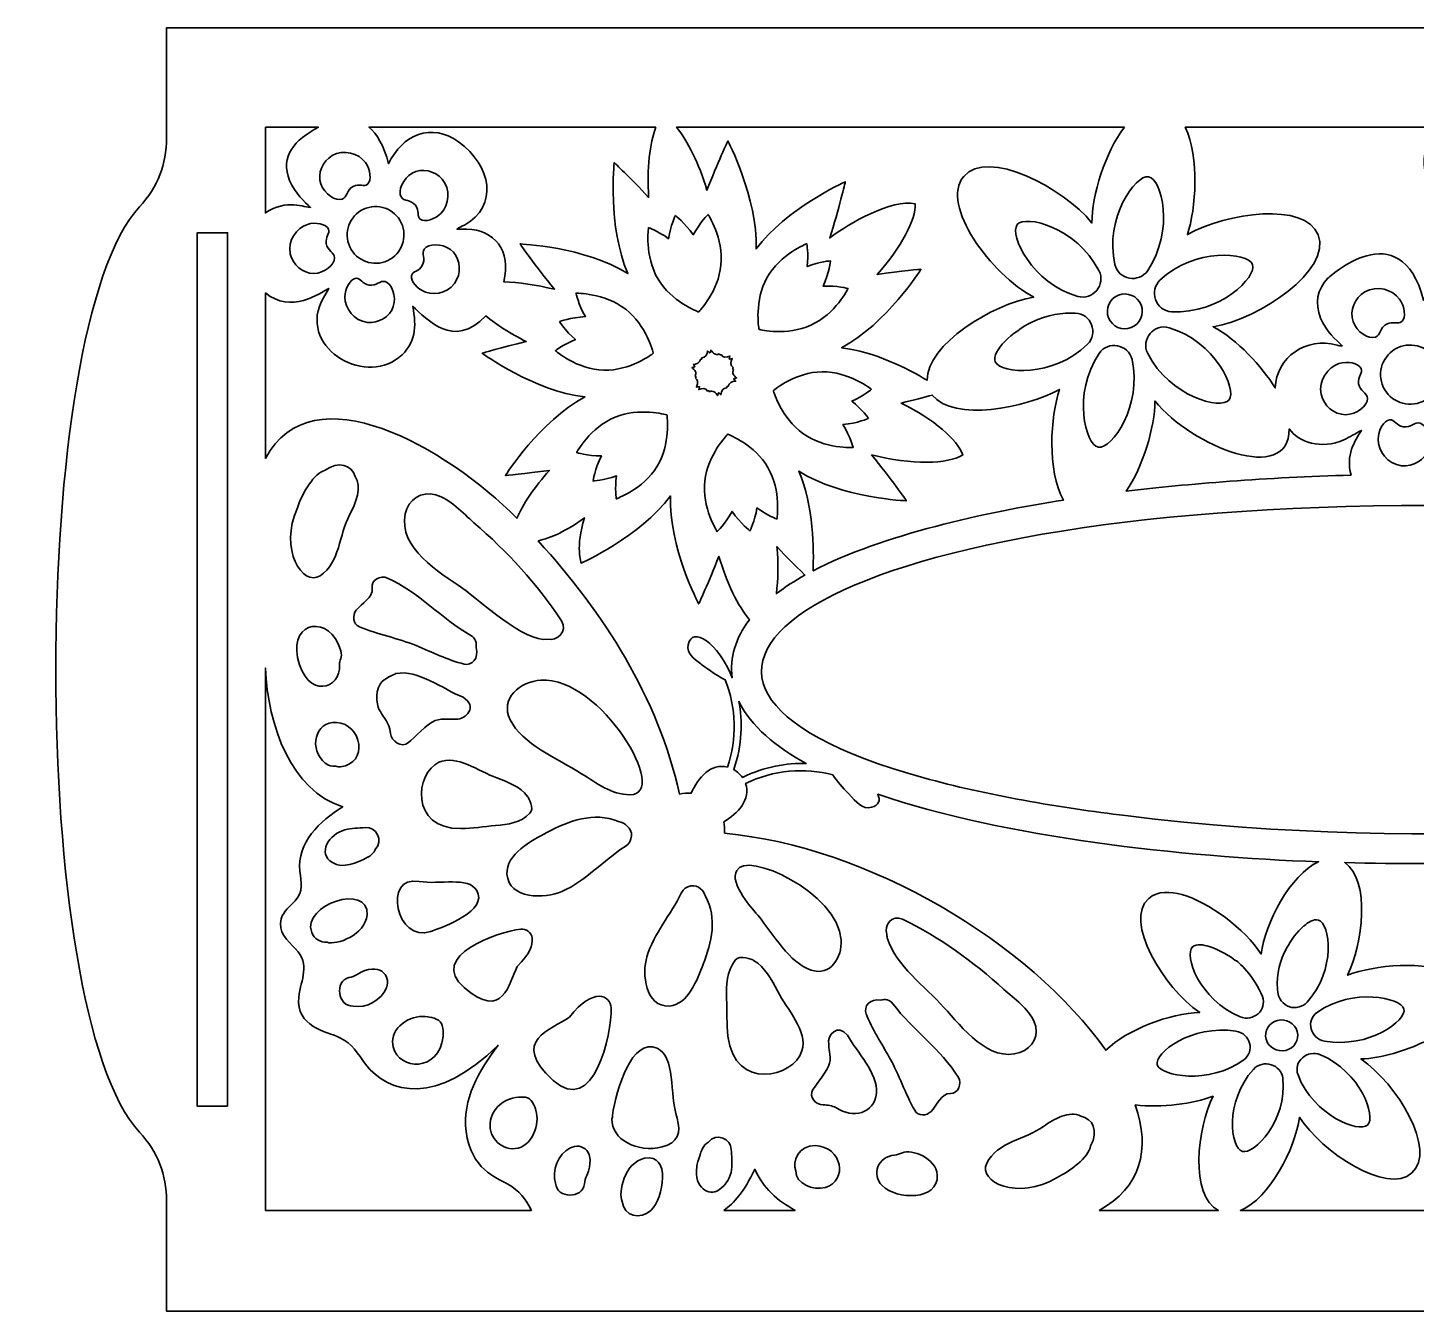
# Model space of a CAD drawing. Header units: inches. Extents: x 7 to 405, y 0 to 403.
# Drawn here: x 6.7 to 144.1, y 276 to 403 of the extents above; entities that cross this region are included whole.
import ezdxf

# ---------------------------------------------------------------- set-up
doc = ezdxf.new("R2010")
doc.units = ezdxf.units.IN
doc.header["$MEASUREMENT"] = 0
doc.layers.add('_U+0421_U+043B_U+043E_U+0439 1', color=7, linetype='Continuous')

msp = doc.modelspace()

# ---------------------------------------------------------------- linework, layer by layer
at = {"layer": '_U+0421_U+043B_U+043E_U+0439 1', "color": 250, "lineweight": 35, "true_color": 0x373435}
msp.add_lwpolyline([(26.49, 296.27), (23.49, 296.27), (23.49, 382.7), (26.49, 382.7), (26.49, 296.27)], dxfattribs=at)
for points, knots in [([(271.14, 385.28), (269.34, 387.18), (268.46, 389.44), (268.46, 392.09), (268.46, 392.09), (268.46, 402.99), (268.46, 402.99), (268.46, 402.99), (20.46, 402.99), (20.46, 402.99), (20.46, 402.99), (20.46, 392.09), (20.46, 392.09), (20.46, 389.48), (19.58, 387.22), (17.78, 385.28), (6.74, 373.43), (6.72, 305.57), (17.78, 293.7), (19.58, 291.76), (20.46, 289.5), (20.46, 286.89), (20.46, 286.89), (20.46, 275.99), (20.46, 275.99), (20.46, 275.99), (268.46, 275.99), (268.46, 275.99), (268.46, 275.99), (268.46, 286.89), (268.46, 286.89), (268.46, 289.5), (269.34, 291.76), (271.14, 293.7), (282.18, 305.54), (282.2, 373.41), (271.14, 385.28)], [0, 0, 0, 0, 1, 1, 1, 2, 2, 2, 3, 3, 3, 4, 4, 4, 5, 5, 5, 6, 6, 6, 7, 7, 7, 8, 8, 8, 9, 9, 9, 10, 10, 10, 11, 11, 11, 12, 12, 12, 12]), ([(168.07, 393.15), (167.61, 392.74), (167.4, 392.35), (167.3, 392.08), (165.9, 393.04), (165.5, 391.57), (164.93, 391.1), (164.57, 390.79), (163.35, 391.81), (162.8, 390.62), (162.62, 390.22), (162.56, 389.83), (162.57, 389.5), (159.77, 390.47), (160.19, 388.74), (153.78, 391.4), (145.63, 395.41), (140.21, 391.48), (150.75, 379), (148.38, 379.86), (146, 378.43), (144.87, 376.03), (142.55, 384.87), (135.4, 378.21), (135.4, 378.21), (134.32, 377.09), (134.08, 375.74), (134.67, 374.27), (135.21, 372.94), (136.24, 372.08), (136.82, 371.52), (136.62, 371.5), (136.46, 371.53), (136.3, 371.58), (133.25, 372.42), (130.32, 370.44), (130.18, 367.35), (128.87, 369.49), (126.44, 372.13), (124.03, 373.41), (128.64, 374.15), (135.81, 379.01), (134.43, 382.5), (133.13, 385.79), (125.43, 384.7), (121.49, 382.53), (122.33, 385.09), (122.71, 390.11), (121.27, 393.15), (121.27, 393.15), (168.07, 393.15), (168.07, 393.15)], [0, 0, 0, 0, 1, 1, 1, 2, 2, 2, 3, 3, 3, 4, 4, 4, 5, 5, 5, 6, 6, 6, 7, 7, 7, 8, 8, 8, 9, 9, 9, 10, 10, 10, 11, 11, 11, 12, 12, 12, 13, 13, 13, 14, 14, 14, 15, 15, 15, 16, 16, 16, 17, 17, 17, 17]), ([(30.24, 393.15), (30.24, 393.15), (35.49, 393.15), (35.49, 393.15), (33.15, 391.9), (31.65, 390.32), (32.64, 387.86), (33.16, 386.59), (34.15, 385.76), (34.71, 385.22), (34.2, 385.17), (32.32, 386.1), (30.24, 384.67), (30.24, 384.67), (30.24, 393.15), (30.24, 393.15)], [0, 0, 0, 0, 1, 1, 1, 2, 2, 2, 3, 3, 3, 4, 4, 4, 5, 5, 5, 5]), ([(68.89, 393.15), (68.27, 391.57), (67.98, 389.06), (68.17, 386.21), (66.36, 388.15), (64.76, 389.65), (64.76, 389.65), (64.76, 389.65), (64.09, 383.31), (66.11, 378.67), (61.81, 381.34), (55.45, 381.6), (55.45, 381.6), (55.45, 381.6), (56.96, 379.42), (58.84, 377.11), (57.04, 377.56), (55.32, 377.8), (53.84, 377.84), (54.56, 380.99), (52.93, 382.97), (50.15, 383.07), (50.09, 383.07), (49.47, 383.06), (49.2, 383.06), (49.45, 383.24), (49.7, 383.34), (49.94, 383.47), (53.29, 385.32), (52.65, 389.35), (49.35, 391.71), (46.68, 393.63), (43.76, 392.39), (42.43, 389.54), (41.96, 391.35), (41.27, 392.48), (40.49, 393.15), (40.49, 393.15), (68.89, 393.15), (68.89, 393.15)], [0, 0, 0, 0, 1, 1, 1, 2, 2, 2, 3, 3, 3, 4, 4, 4, 5, 5, 5, 6, 6, 6, 7, 7, 7, 8, 8, 8, 9, 9, 9, 10, 10, 10, 11, 11, 11, 12, 12, 12, 13, 13, 13, 13]), ([(115.26, 393.15), (113.35, 390.67), (112.04, 386.43), (112.04, 383.67), (109.2, 387.19), (101.73, 391.09), (99.35, 388.28), (96.96, 385.45), (102.07, 378.57), (106.29, 376.33), (102.2, 375.67), (95.68, 371.61), (95.72, 368.11), (93.79, 369.27), (90.5, 370.95), (87.26, 371.32), (91.73, 373.7), (95.13, 379.09), (95.13, 379.09), (95.13, 379.09), (93.19, 378.93), (90.78, 378.58), (93.19, 381.27), (94.64, 384.01), (94.54, 385.58), (92.24, 386.06), (88.05, 383.67), (86.1, 382.2), (87.01, 385.06), (87.62, 387.67), (87.64, 387.75), (87.46, 387.67), (81.78, 385.11), (78.81, 381.1), (78.97, 386.16), (76.01, 391.8), (76.01, 391.8), (76.01, 391.8), (74.96, 389.57), (73.94, 386.91), (73.15, 389.57), (72.04, 391.8), (70.93, 393.15), (70.93, 393.15), (115.26, 393.15), (115.26, 393.15)], [0, 0, 0, 0, 1, 1, 1, 2, 2, 2, 3, 3, 3, 4, 4, 4, 5, 5, 5, 6, 6, 6, 7, 7, 7, 8, 8, 8, 9, 9, 9, 10, 10, 10, 11, 11, 11, 12, 12, 12, 13, 13, 13, 14, 14, 14, 15, 15, 15, 15]), ([(36.85, 390.34), (37.99, 391.02), (39.47, 390.56), (40.14, 389.65), (40.63, 388.98), (40.78, 387.89), (40.35, 387.51), (40, 387.2), (39.54, 387.6), (38.92, 387.28), (38.24, 386.93), (38.36, 386.24), (37.85, 386.04), (37.21, 385.8), (36.08, 386.52), (35.73, 387.53), (35.37, 388.56), (35.9, 389.78), (36.85, 390.34)], [0, 0, 0, 0, 1, 1, 1, 2, 2, 2, 3, 3, 3, 4, 4, 4, 5, 5, 5, 6, 6, 6, 6]), ([(43.68, 386.25), (43.33, 386.84), (43.84, 388.08), (44.77, 388.6), (45.72, 389.14), (47.01, 388.84), (47.73, 388.01), (48.6, 387), (48.41, 385.46), (47.64, 384.65), (47.06, 384.04), (46.02, 383.7), (45.57, 384.06), (45.2, 384.35), (45.52, 384.87), (45.09, 385.42), (44.62, 386.02), (43.96, 385.78), (43.68, 386.25)], [0, 0, 0, 0, 1, 1, 1, 2, 2, 2, 3, 3, 3, 4, 4, 4, 5, 5, 5, 6, 6, 6, 6]), ([(117.65, 388.25), (118.94, 388.03), (120.24, 383.01), (117.57, 378.98), (116.7, 377.67), (114.66, 378.06), (114.32, 379.57), (113.27, 384.2), (116.36, 388.46), (117.65, 388.25)], [0, 0, 0, 0, 1, 1, 1, 2, 2, 2, 3, 3, 3, 3]), ([(42.34, 379.95), (40.94, 379.29), (39.26, 379.89), (38.6, 381.3), (37.94, 382.7), (38.55, 384.38), (39.95, 385.03), (41.36, 385.69), (43.03, 385.09), (43.69, 383.68), (44.35, 382.28), (43.74, 380.6), (42.34, 379.95)], [0, 0, 0, 0, 1, 1, 1, 2, 2, 2, 3, 3, 3, 4, 4, 4, 4]), ([(36.26, 381.63), (36.38, 380.88), (37.07, 380.77), (37.09, 380.22), (37.12, 379.54), (36.08, 378.69), (35.02, 378.68), (33.92, 378.67), (32.94, 379.55), (32.7, 380.63), (32.42, 381.93), (33.33, 383.19), (34.39, 383.53), (35.19, 383.79), (36.27, 383.58), (36.49, 383.06), (36.67, 382.63), (36.15, 382.32), (36.26, 381.63)], [0, 0, 0, 0, 1, 1, 1, 2, 2, 2, 3, 3, 3, 4, 4, 4, 5, 5, 5, 6, 6, 6, 6]), ([(70.81, 384.41), (70.81, 384.41), (71.76, 383.7), (72.59, 382.5), (73.26, 383.74), (74.05, 384.52), (74.05, 384.52), (74.05, 384.52), (75.61, 382.17), (75.33, 379.5), (75.06, 376.92), (73.23, 374.99), (73.12, 374.87), (73.11, 374.86), (73.11, 374.86), (73.11, 374.87), (72.95, 374.93), (70.42, 375.89), (69.1, 378.12), (67.73, 380.42), (68.16, 383.21), (68.16, 383.21), (68.16, 383.21), (69.1, 382.88), (70.14, 382.12), (70.35, 383.45), (70.81, 384.41), (70.81, 384.41)], [0, 0, 0, 0, 1, 1, 1, 2, 2, 2, 3, 3, 3, 4, 4, 4, 5, 5, 5, 6, 6, 6, 7, 7, 7, 8, 8, 8, 9, 9, 9, 9]), ([(110.63, 376.41), (106.16, 377.69), (103.81, 382.46), (104.65, 383.51), (105.46, 384.52), (110.48, 383.27), (112.73, 378.97), (113.45, 377.58), (112.13, 375.97), (110.63, 376.41)], [0, 0, 0, 0, 1, 1, 1, 2, 2, 2, 3, 3, 3, 3]), ([(44.71, 378.47), (44.83, 378.93), (45.43, 378.85), (45.77, 379.46), (46.13, 380.13), (45.64, 380.64), (45.96, 381.08), (46.35, 381.64), (47.7, 381.68), (48.55, 381.05), (49.42, 380.39), (49.67, 379.09), (49.2, 378.1), (48.63, 376.89), (47.15, 376.44), (46.1, 376.82), (45.3, 377.1), (44.57, 377.92), (44.71, 378.47)], [0, 0, 0, 0, 1, 1, 1, 2, 2, 2, 3, 3, 3, 4, 4, 4, 5, 5, 5, 6, 6, 6, 6]), ([(86.18, 379.93), (86.18, 379.93), (86.05, 378.76), (85.43, 377.43), (86.83, 377.48), (87.91, 377.19), (87.91, 377.19), (87.91, 377.19), (86.66, 374.66), (84.22, 373.56), (81.85, 372.49), (79.26, 373.1), (79.1, 373.14), (79.09, 373.14), (79.09, 373.14), (79.09, 373.15), (79.06, 373.31), (78.62, 375.99), (79.88, 378.26), (81.19, 380.6), (83.82, 381.62), (83.82, 381.62), (83.82, 381.62), (84, 380.64), (83.87, 379.36), (85.13, 379.85), (86.18, 379.93), (86.18, 379.93)], [0, 0, 0, 0, 1, 1, 1, 2, 2, 2, 3, 3, 3, 4, 4, 4, 5, 5, 5, 6, 6, 6, 7, 7, 7, 8, 8, 8, 9, 9, 9, 9]), ([(118.77, 378), (122.21, 381.26), (127.46, 380.78), (127.93, 379.56), (128.39, 378.36), (124.79, 374.66), (119.92, 374.89), (119.19, 374.93), (118.56, 375.42), (118.33, 376.11), (118.09, 376.77), (118.27, 377.51), (118.77, 378)], [0, 0, 0, 0, 1, 1, 1, 2, 2, 2, 3, 3, 3, 4, 4, 4, 4]), ([(42.9, 375.42), (42.57, 374.37), (41.42, 373.72), (40.33, 373.84), (39, 373.98), (38.1, 375.24), (38.11, 376.35), (38.11, 377.2), (38.65, 378.15), (39.22, 378.2), (39.69, 378.23), (39.81, 377.64), (40.5, 377.53), (41.25, 377.4), (41.57, 378.03), (42.1, 377.87), (42.75, 377.68), (43.23, 376.43), (42.9, 375.42)], [0, 0, 0, 0, 1, 1, 1, 2, 2, 2, 3, 3, 3, 4, 4, 4, 5, 5, 5, 6, 6, 6, 6]), ([(30.24, 376.75), (32.75, 374.68), (35.65, 376.71), (36.51, 377.19), (36.34, 376.88), (36.16, 376.58), (35.98, 376.28), (33.27, 371.52), (39.9, 367.47), (43.46, 370.37), (45.16, 371.76), (45.21, 373.39), (44.82, 375.42), (46.23, 374.21), (48.81, 371.08), (52.06, 374.48), (53.1, 373.61), (54.48, 372.73), (56.05, 371.94), (53.62, 371.37), (51.69, 370.78), (51.69, 370.78), (51.69, 370.78), (56.83, 367.03), (61.86, 366.46), (57.4, 364.07), (54, 358.69), (54, 358.69), (54, 358.69), (55.94, 358.85), (58.35, 359.19), (56.86, 357.53), (55.74, 355.86), (55.13, 354.45), (48.13, 361.48), (34.89, 369.1), (30.24, 360.38), (30.24, 360.38), (30.24, 376.75), (30.24, 376.75)], [0, 0, 0, 0, 1, 1, 1, 2, 2, 2, 3, 3, 3, 4, 4, 4, 5, 5, 5, 6, 6, 6, 7, 7, 7, 8, 8, 8, 9, 9, 9, 10, 10, 10, 11, 11, 11, 12, 12, 12, 13, 13, 13, 13]), ([(59.34, 373.91), (59.34, 373.91), (60.44, 374.34), (61.91, 374.41), (61.21, 375.63), (60.97, 376.72), (60.97, 376.72), (60.97, 376.72), (63.79, 376.78), (65.9, 375.13), (67.94, 373.52), (68.6, 370.94), (68.64, 370.78), (68.64, 370.77), (68.64, 370.78), (68.63, 370.78), (68.5, 370.67), (66.33, 369.04), (63.74, 369.11), (61.06, 369.18), (58.94, 371.04), (58.94, 371.04), (58.94, 371.04), (59.72, 371.65), (60.92, 372.13), (59.9, 373.02), (59.34, 373.91), (59.34, 373.91)], [0, 0, 0, 0, 1, 1, 1, 2, 2, 2, 3, 3, 3, 4, 4, 4, 5, 5, 5, 6, 6, 6, 7, 7, 7, 8, 8, 8, 9, 9, 9, 9]), ([(115.93, 373.32), (115.04, 372.97), (114.04, 373.4), (113.69, 374.29), (113.34, 375.18), (113.77, 376.18), (114.66, 376.53), (115.55, 376.88), (116.55, 376.45), (116.9, 375.56), (117.26, 374.67), (116.82, 373.67), (115.93, 373.32)], [0, 0, 0, 0, 1, 1, 1, 2, 2, 2, 3, 3, 3, 4, 4, 4, 4]), ([(142.7, 373.91), (142.34, 373.58), (141.86, 374), (141.21, 373.67), (140.51, 373.3), (140.63, 372.58), (140.1, 372.38), (139.43, 372.13), (138.25, 372.88), (137.89, 373.92), (137.52, 375), (138.07, 376.27), (139.05, 376.85), (140.25, 377.56), (141.79, 377.08), (142.48, 376.14), (143, 375.43), (143.15, 374.3), (142.7, 373.91)], [0, 0, 0, 0, 1, 1, 1, 2, 2, 2, 3, 3, 3, 4, 4, 4, 5, 5, 5, 6, 6, 6, 6]), ([(110.39, 374.76), (111.97, 374.7), (112.71, 372.75), (111.6, 371.68), (108.23, 368.35), (102.97, 368.73), (102.48, 369.94), (102.05, 370.99), (104.24, 372.95), (106.11, 373.87), (107.63, 374.63), (109.15, 374.79), (110.39, 374.76)], [0, 0, 0, 0, 1, 1, 1, 2, 2, 2, 3, 3, 3, 4, 4, 4, 4]), ([(119.68, 373.31), (124.25, 371.95), (126.43, 367.18), (125.61, 366.17), (124.8, 365.16), (119.77, 366.45), (117.57, 370.76), (116.85, 372.15), (118.18, 373.75), (119.68, 373.31)], [0, 0, 0, 0, 1, 1, 1, 2, 2, 2, 3, 3, 3, 3]), ([(72.56, 369.68), (72.92, 369.7), (73.25, 369.82), (73.29, 370.18), (73.33, 370.18), (73.37, 370.19), (73.42, 370.2), (73.43, 370.24), (73.44, 370.29), (73.44, 370.33), (73.81, 370.33), (73.96, 370.66), (74.01, 371.02), (74.08, 370.93), (74.15, 370.86), (74.22, 370.81), (74.27, 370.89), (74.31, 370.98), (74.34, 371.09), (74.54, 370.78), (74.8, 370.56), (75.14, 370.71), (75.16, 370.67), (75.19, 370.64), (75.22, 370.61), (75.26, 370.61), (75.3, 370.63), (75.34, 370.65), (75.52, 370.33), (75.88, 370.37), (76.21, 370.5), (76.18, 370.4), (76.16, 370.3), (76.15, 370.21), (76.24, 370.22), (76.34, 370.23), (76.45, 370.25), (76.28, 369.94), (76.22, 369.57), (76.52, 369.38), (76.5, 369.34), (76.48, 369.29), (76.47, 369.25), (76.5, 369.22), (76.53, 369.19), (76.57, 369.16), (76.39, 368.85), (76.59, 368.56), (76.88, 368.34), (76.77, 368.31), (76.68, 368.29), (76.59, 368.25), (76.64, 368.17), (76.7, 368.09), (76.78, 368.01), (76.41, 367.99), (76.08, 367.87), (76.05, 367.51), (76.01, 367.51), (75.96, 367.5), (75.92, 367.49), (75.9, 367.45), (75.9, 367.41), (75.89, 367.36), (75.53, 367.36), (75.38, 367.04), (75.33, 366.68), (75.26, 366.76), (75.18, 366.83), (75.11, 366.88), (75.07, 366.8), (75.03, 366.71), (75, 366.6), (74.8, 366.91), (74.53, 367.13), (74.2, 366.98), (74.18, 367.02), (74.15, 367.05), (74.12, 367.09), (74.08, 367.08), (74.03, 367.07), (74, 367.04), (73.81, 367.36), (73.46, 367.33), (73.12, 367.19), (73.16, 367.29), (73.18, 367.39), (73.19, 367.48), (73.1, 367.48), (73, 367.46), (72.89, 367.44), (73.13, 367.91), (73.02, 368.18), (72.82, 368.32), (72.84, 368.36), (72.86, 368.4), (72.87, 368.44), (72.84, 368.47), (72.81, 368.5), (72.77, 368.53), (72.95, 368.84), (72.75, 369.14), (72.46, 369.36), (72.57, 369.38), (72.66, 369.41), (72.75, 369.45), (72.7, 369.52), (72.64, 369.6), (72.56, 369.68)], [0, 0, 0, 0, 1, 1, 1, 2, 2, 2, 3, 3, 3, 4, 4, 4, 5, 5, 5, 6, 6, 6, 7, 7, 7, 8, 8, 8, 9, 9, 9, 10, 10, 10, 11, 11, 11, 12, 12, 12, 13, 13, 13, 14, 14, 14, 15, 15, 15, 16, 16, 16, 17, 17, 17, 18, 18, 18, 19, 19, 19, 20, 20, 20, 21, 21, 21, 22, 22, 22, 23, 23, 23, 24, 24, 24, 25, 25, 25, 26, 26, 26, 27, 27, 27, 28, 28, 28, 29, 29, 29, 30, 30, 30, 31, 31, 31, 32, 32, 32, 33, 33, 33, 34, 34, 34, 35, 35, 35, 36, 36, 36, 36]), ([(116.01, 370.17), (117.04, 365.62), (114.01, 361.27), (112.68, 361.49), (111.4, 361.71), (110.07, 366.73), (112.75, 370.76), (113.61, 372.06), (115.65, 371.69), (116.01, 370.17)], [0, 0, 0, 0, 1, 1, 1, 2, 2, 2, 3, 3, 3, 3]), ([(146.18, 369.92), (146.87, 368.46), (146.24, 366.71), (144.78, 366.02), (143.31, 365.34), (141.57, 365.97), (140.88, 367.43), (140.2, 368.89), (140.83, 370.64), (142.29, 371.32), (143.75, 372.01), (145.5, 371.38), (146.18, 369.92)], [0, 0, 0, 0, 1, 1, 1, 2, 2, 2, 3, 3, 3, 4, 4, 4, 4]), ([(138.68, 369.26), (138.87, 368.82), (138.33, 368.49), (138.44, 367.77), (138.56, 366.99), (139.29, 366.88), (139.31, 366.31), (139.34, 365.6), (138.25, 364.72), (137.15, 364.7), (136, 364.69), (134.98, 365.61), (134.73, 366.73), (134.44, 368.09), (135.39, 369.4), (136.49, 369.76), (137.33, 370.03), (138.45, 369.81), (138.68, 369.26)], [0, 0, 0, 0, 1, 1, 1, 2, 2, 2, 3, 3, 3, 4, 4, 4, 5, 5, 5, 6, 6, 6, 6]), ([(89.93, 364.33), (89.93, 364.33), (88.85, 363.86), (87.39, 363.73), (88.13, 362.54), (88.41, 361.46), (88.41, 361.46), (88.41, 361.46), (85.61, 361.28), (83.43, 362.85), (81.33, 364.37), (80.56, 366.92), (80.51, 367.08), (80.51, 367.08), (80.51, 367.08), (80.52, 367.08), (80.64, 367.19), (82.74, 368.91), (85.34, 368.95), (88.02, 368.98), (90.22, 367.22), (90.22, 367.22), (90.22, 367.22), (89.46, 366.57), (88.28, 366.05), (89.33, 365.2), (89.93, 364.33), (89.93, 364.33)], [0, 0, 0, 0, 1, 1, 1, 2, 2, 2, 3, 3, 3, 4, 4, 4, 5, 5, 5, 6, 6, 6, 7, 7, 7, 8, 8, 8, 9, 9, 9, 9]), ([(90.22, 360.74), (94.2, 359.73), (97.8, 359.78), (99.25, 360.73), (98.75, 362.23), (96.41, 364.24), (93.17, 365.85), (94.38, 366.14), (95.47, 366.43), (96.23, 366.65), (98.37, 363.96), (105.48, 365.36), (108.83, 367.21), (107.93, 364.49), (107.59, 359.19), (109.22, 356.26), (101.64, 355.07), (91.28, 352.82), (84.44, 349.26), (84.53, 351.29), (84.51, 355.66), (83.02, 359.1), (87.32, 356.43), (93.68, 356.18), (93.68, 356.18), (93.68, 356.18), (92.14, 358.4), (90.22, 360.74)], [0, 0, 0, 0, 1, 1, 1, 2, 2, 2, 3, 3, 3, 4, 4, 4, 5, 5, 5, 6, 6, 6, 7, 7, 7, 8, 8, 8, 9, 9, 9, 9]), ([(118.28, 366.07), (121.99, 361.47), (131.57, 357.73), (131.57, 363.3), (132.43, 362.01), (134.75, 361.2), (136.98, 362.22), (137.57, 362.49), (138.12, 362.83), (138.71, 363.15), (138.07, 362.07), (137.12, 360.71), (137.69, 358.72), (129.43, 358.5), (121.41, 357.86), (115.43, 357.12), (117.09, 359.57), (118.28, 363.45), (118.28, 366.07)], [0, 0, 0, 0, 1, 1, 1, 2, 2, 2, 3, 3, 3, 4, 4, 4, 5, 5, 5, 6, 6, 6, 6]), ([(64.85, 364.45), (67.25, 365.43), (69.82, 364.73), (69.98, 364.68), (69.99, 364.68), (69.98, 364.68), (69.98, 364.67), (70.01, 364.51), (70.35, 361.82), (69.01, 359.6), (67.62, 357.31), (64.96, 356.38), (64.96, 356.38), (64.96, 356.38), (64.81, 357.36), (64.99, 358.64), (63.71, 358.2), (62.66, 358.15), (62.66, 358.15), (62.66, 358.15), (62.83, 359.32), (63.5, 360.62), (62.09, 360.63), (61.03, 360.96), (61.03, 360.96), (61.03, 360.96), (62.36, 363.44), (64.85, 364.45)], [0, 0, 0, 0, 1, 1, 1, 2, 2, 2, 3, 3, 3, 4, 4, 4, 5, 5, 5, 6, 6, 6, 7, 7, 7, 8, 8, 8, 9, 9, 9, 9]), ([(145.37, 361.3), (145.02, 360.21), (143.82, 359.53), (142.68, 359.65), (141.3, 359.81), (140.35, 361.11), (140.36, 362.28), (140.37, 363.16), (140.93, 364.15), (141.52, 364.2), (142.01, 364.24), (142.14, 363.62), (142.86, 363.5), (143.64, 363.37), (143.98, 364.02), (144.52, 363.86), (145.21, 363.66), (145.7, 362.36), (145.37, 361.3)], [0, 0, 0, 0, 1, 1, 1, 2, 2, 2, 3, 3, 3, 4, 4, 4, 5, 5, 5, 6, 6, 6, 6]), ([(79.98, 359.47), (81.33, 357.15), (80.86, 354.37), (80.86, 354.37), (80.86, 354.37), (79.93, 354.71), (78.89, 355.48), (78.67, 354.15), (78.2, 353.2), (78.2, 353.2), (78.2, 353.2), (77.26, 353.92), (76.43, 355.13), (75.76, 353.9), (74.95, 353.13), (74.95, 353.13), (74.95, 353.13), (73.42, 355.49), (73.73, 358.15), (74.03, 360.73), (75.88, 362.65), (75.99, 362.76), (76, 362.77), (76, 362.77), (76, 362.76), (76.16, 362.71), (78.68, 361.71), (79.98, 359.47)], [0, 0, 0, 0, 1, 1, 1, 2, 2, 2, 3, 3, 3, 4, 4, 4, 5, 5, 5, 6, 6, 6, 7, 7, 7, 8, 8, 8, 9, 9, 9, 9]), ([(38.57, 354.78), (37.51, 352.84), (37.64, 350.09), (35.65, 348.77), (33.94, 347.63), (31.56, 351.38), (33.4, 355.5), (33.91, 357.04), (35.12, 358.93), (36.1, 359.17), (37.48, 360.19), (38.74, 359.73), (39.13, 358.58), (39.85, 357.59), (39.18, 355.89), (38.57, 354.78)], [0, 0, 0, 0, 1, 1, 1, 2, 2, 2, 3, 3, 3, 4, 4, 4, 5, 5, 5, 5]), ([(44.08, 354.88), (44.39, 356.32), (45.68, 357.18), (47.1, 356.77), (48.53, 356.36), (49.8, 354.95), (50.88, 354.01), (54.18, 351.16), (57.16, 347.98), (59.53, 344.3), (60.2, 343.27), (59.09, 342.24), (58.17, 342.49), (55.94, 342.11), (51.42, 346.36), (49.77, 347.51), (47.47, 349.12), (43.37, 351.5), (44.08, 354.88)], [0, 0, 0, 0, 1, 1, 1, 2, 2, 2, 3, 3, 3, 4, 4, 4, 5, 5, 5, 6, 6, 6, 6]), ([(57.23, 352.22), (58.48, 352.49), (59.98, 353.17), (61.82, 354.5), (60.9, 351.6), (61.49, 350.02), (61.49, 350.02), (61.49, 350.02), (67.31, 352.6), (70.32, 356.67), (70.15, 351.61), (73.12, 345.98), (73.12, 345.98), (73.12, 345.98), (74.12, 348.1), (75.12, 350.68), (75.91, 348.01), (77.03, 345.76), (78.15, 344.41), (76.72, 342.56), (76.21, 340.63), (76.43, 338.68), (75.04, 342.17), (72.48, 343.84), (72.09, 341.94), (71.9, 341.07), (72.65, 340.56), (73.32, 340.06), (73.5, 339.88), (74.94, 338.87), (75.74, 338.47), (76.86, 335.74), (76.91, 332.6), (75.97, 329.83), (74.33, 330.26), (73.08, 328.8), (72.38, 327.25), (72.03, 327.27), (71.64, 327.25), (71.22, 327.16), (69.07, 336.78), (63.77, 345.02), (57.23, 352.22)], [0, 0, 0, 0, 1, 1, 1, 2, 2, 2, 3, 3, 3, 4, 4, 4, 5, 5, 5, 6, 6, 6, 7, 7, 7, 8, 8, 8, 9, 9, 9, 10, 10, 10, 11, 11, 11, 12, 12, 12, 13, 13, 13, 14, 14, 14, 14]), ([(115.35, 325.03), (109.04, 325.8), (101.44, 327.07), (95.4, 328.77), (95.4, 328.77), (95.4, 328.77), (95.4, 328.77), (60.59, 338.35), (84.64, 355.73), (145.5, 355.73), (161.18, 355.66), (184.02, 353.99), (198.63, 348.44), (198.63, 348.44), (198.63, 348.44), (198.63, 348.44), (233.88, 335.18), (177.4, 317.46), (115.35, 325.03)], [0, 0, 0, 0, 1, 1, 1, 2, 2, 2, 3, 3, 3, 4, 4, 4, 5, 5, 5, 6, 6, 6, 6]), ([(80.87, 351.65), (81.96, 350.48), (82.46, 349.99), (83.64, 348.83), (82.63, 348.27), (81.68, 347.66), (80.81, 347), (80.99, 348.36), (81.02, 349.95), (80.87, 351.65)], [0, 0, 0, 0, 1, 1, 1, 2, 2, 2, 3, 3, 3, 3]), ([(40.8, 347.53), (40.67, 348.35), (41.65, 348.84), (42.31, 348.54), (45.42, 347.15), (47.66, 344.52), (50.57, 342.85), (51.05, 342.58), (51.18, 342.1), (51.09, 341.68), (51.4, 340.58), (50.66, 339.83), (49.91, 340.02), (48.25, 340.43), (46.74, 341.21), (45.16, 341.85), (43.33, 342.59), (41.38, 342.97), (39.55, 343.71), (38.88, 343.99), (38.84, 344.85), (39.23, 345.36), (39.74, 346.03), (40.94, 346.59), (40.8, 347.53)], [0, 0, 0, 0, 1, 1, 1, 2, 2, 2, 3, 3, 3, 4, 4, 4, 5, 5, 5, 6, 6, 6, 7, 7, 7, 8, 8, 8, 8]), ([(37.7, 341.34), (37.89, 340.67), (37.53, 340.44), (37.57, 339.95), (37.76, 337.57), (34.33, 336.43), (33.43, 340.68), (32.66, 344.28), (36.65, 345.01), (37.7, 341.34)], [0, 0, 0, 0, 1, 1, 1, 2, 2, 2, 3, 3, 3, 3]), ([(30.24, 285.97), (30.24, 285.97), (30.24, 339.63), (30.24, 339.63), (30.48, 333.95), (32.81, 327.43), (37.9, 325.91), (35.61, 324.44), (33.35, 322.41), (33.65, 319.53), (33.76, 318.38), (34.05, 317.59), (33.18, 316.61), (32.67, 316.05), (32.04, 315.58), (31.81, 314.83), (31.41, 313.55), (32.44, 312.67), (33.23, 311.84), (34.72, 310.25), (33.75, 308.9), (33.55, 307.06), (33.25, 304.14), (36.22, 303.71), (37.62, 303.05), (38.83, 302.48), (39.39, 301.45), (40.16, 300.43), (42.41, 297.42), (47.27, 296.36), (53.27, 302.3), (51.37, 299.83), (49.71, 296.95), (50.11, 293.77), (50.58, 290.06), (53.08, 289.22), (54.23, 288.57), (55.4, 287.91), (55.97, 287.11), (56.57, 285.97), (56.57, 285.97), (30.24, 285.97), (30.24, 285.97)], [0, 0, 0, 0, 1, 1, 1, 2, 2, 2, 3, 3, 3, 4, 4, 4, 5, 5, 5, 6, 6, 6, 7, 7, 7, 8, 8, 8, 9, 9, 9, 10, 10, 10, 11, 11, 11, 12, 12, 12, 13, 13, 13, 14, 14, 14, 14]), ([(41.62, 335.32), (41.33, 335.69), (40.96, 337.06), (41.63, 338.1), (41.99, 338.62), (42.96, 338.98), (43.15, 339.09), (45.37, 339.51), (47.79, 337.55), (49.81, 336.74), (49.81, 336.74), (49.81, 336.74), (49.81, 336.74), (51.29, 335.85), (50.09, 334.49), (49.1, 334.59), (48.81, 334.52), (47.82, 334.7), (47.04, 334.43), (46.32, 334.18), (44.87, 332.66), (44.41, 332.27), (43.7, 331.67), (42.7, 332.4), (42.62, 333.17), (42.49, 334.36), (41.97, 334.62), (41.62, 335.32)], [0, 0, 0, 0, 1, 1, 1, 2, 2, 2, 3, 3, 3, 4, 4, 4, 5, 5, 5, 6, 6, 6, 7, 7, 7, 8, 8, 8, 9, 9, 9, 9]), ([(66.31, 327.09), (64.45, 327.11), (63.04, 328.24), (61.53, 329.18), (59.1, 330.69), (55.63, 332.12), (54.47, 334.5), (53.42, 336.65), (55.47, 338.31), (57.51, 338.43), (63.46, 338.79), (70.37, 327.05), (66.31, 327.09)], [0, 0, 0, 0, 1, 1, 1, 2, 2, 2, 3, 3, 3, 4, 4, 4, 4]), ([(77.1, 336.37), (78.28, 333.85), (80.8, 331.82), (83.77, 330.18), (81.84, 330.25), (79.66, 329.89), (77.45, 328.81), (77.22, 329.13), (76.93, 329.39), (76.6, 329.58), (77.44, 332.05), (77.48, 334.38), (77.1, 336.37)], [0, 0, 0, 0, 1, 1, 1, 2, 2, 2, 3, 3, 3, 4, 4, 4, 4]), ([(37.27, 334.26), (39.77, 334.09), (40.51, 330.17), (37.66, 329.87), (37.5, 329.85), (37.36, 329.87), (37.22, 329.91), (36.85, 329.87), (36.46, 329.98), (36.17, 330.22), (34.49, 331.54), (35.12, 334.4), (37.27, 334.26)], [0, 0, 0, 0, 1, 1, 1, 2, 2, 2, 3, 3, 3, 4, 4, 4, 4]), ([(53.15, 328.76), (54.31, 328.34), (55.4, 327.91), (56.19, 326.93), (56.27, 326.85), (56.9, 325.72), (56.42, 325.26), (55.48, 324.34), (54.28, 324.14), (53.01, 324.04), (51.87, 323.96), (50.73, 323.74), (49.59, 323.74), (44.46, 323.73), (45.1, 329.27), (47.41, 330.31), (49.18, 331.09), (51.3, 329.42), (53.15, 328.76)], [0, 0, 0, 0, 1, 1, 1, 2, 2, 2, 3, 3, 3, 4, 4, 4, 5, 5, 5, 6, 6, 6, 6]), ([(75.67, 323.29), (75.7, 323.69), (75.67, 324.07), (75.6, 324.4), (77.01, 325.25), (78.32, 326.65), (77.76, 328.21), (80.5, 329.55), (83.64, 329.8), (86.39, 329.06), (86.87, 328.35), (87.36, 327.83), (87.97, 327.18), (88.7, 326.4), (89.29, 325.59), (90.23, 325.85), (90.98, 326.07), (91.14, 326.56), (90.84, 327.14), (103.51, 322.82), (121.01, 320.96), (134.47, 320.46), (131.65, 319.17), (129.18, 314.36), (128.8, 311.33), (127.17, 313.82), (123.6, 316.49), (120.95, 317.21), (120.95, 317.21), (120.95, 317.21), (120.94, 317.21), (119.81, 317.51), (118.56, 317.63), (117.66, 316.84), (115.12, 314.61), (119.15, 307.96), (122.71, 305.56), (119.78, 305.47), (115.52, 303.87), (113.41, 301.82), (105.83, 312.5), (89.95, 321.96), (75.67, 323.29)], [0, 0, 0, 0, 1, 1, 1, 2, 2, 2, 3, 3, 3, 4, 4, 4, 5, 5, 5, 6, 6, 6, 7, 7, 7, 8, 8, 8, 9, 9, 9, 10, 10, 10, 11, 11, 11, 12, 12, 12, 13, 13, 13, 14, 14, 14, 14]), ([(54.15, 319.25), (54.02, 321.23), (56.63, 322.58), (58.08, 323.35), (60.3, 324.52), (62.7, 325.43), (65.19, 324.46), (65.45, 324.37), (65.93, 324.24), (66.03, 323.98), (66.66, 323.59), (66.64, 322.48), (65.83, 321.96), (63.66, 320.58), (61.98, 318.58), (59.59, 317.53), (57.94, 316.81), (54.31, 316.7), (54.15, 319.25)], [0, 0, 0, 0, 1, 1, 1, 2, 2, 2, 3, 3, 3, 4, 4, 4, 5, 5, 5, 6, 6, 6, 6]), ([(40.12, 323.85), (41.16, 323.96), (42, 322.57), (41.11, 321.68), (40.98, 321.36), (40.71, 321.09), (40.37, 320.91), (40.37, 320.91), (40.36, 320.91), (40.35, 320.91), (39.28, 320.32), (37.91, 319.74), (36.87, 320.38), (35.32, 321.31), (36.57, 323.2), (38.11, 323.62), (38.77, 323.8), (39.45, 323.78), (40.12, 323.85)], [0, 0, 0, 0, 1, 1, 1, 2, 2, 2, 3, 3, 3, 4, 4, 4, 5, 5, 5, 6, 6, 6, 6]), ([(79.01, 315.13), (78.67, 315.55), (76.02, 318.39), (76.91, 319.6), (77.72, 321.6), (86.92, 317.46), (87.22, 312.73), (87.34, 311), (86.16, 309.1), (84.24, 309.75), (82.11, 310.47), (80.53, 313.26), (79.01, 315.13)], [0, 0, 0, 0, 1, 1, 1, 2, 2, 2, 3, 3, 3, 4, 4, 4, 4]), ([(150.03, 308.87), (149.24, 309.07), (148.47, 309.22), (147.74, 309.33), (145.07, 310.75), (140, 310.26), (137.34, 309.24), (138.83, 312.26), (139.65, 318.64), (137.06, 320.38), (142.33, 320.23), (148.04, 320.24), (153.91, 320.46), (154.29, 317.9), (155.13, 313.11), (156.38, 310.24), (152.62, 312.58), (147.06, 312.8), (147.06, 312.8), (147.06, 312.8), (148.37, 310.9), (150.03, 308.87)], [0, 0, 0, 0, 1, 1, 1, 2, 2, 2, 3, 3, 3, 4, 4, 4, 5, 5, 5, 6, 6, 6, 7, 7, 7, 7]), ([(46.6, 313.57), (43.22, 312.34), (41.77, 319.17), (45.46, 318.52), (47.48, 318.17), (50.32, 319.02), (51.15, 317.63), (52.34, 315.63), (47.86, 313.98), (46.6, 313.57)], [0, 0, 0, 0, 1, 1, 1, 2, 2, 2, 3, 3, 3, 3]), ([(40.3, 315.22), (40.15, 313.19), (37.25, 312.19), (36.34, 312.5), (35.69, 312.5), (35.07, 312.79), (34.82, 313.47), (33.81, 316.23), (40.52, 318.39), (40.3, 315.22)], [0, 0, 0, 0, 1, 1, 1, 2, 2, 2, 3, 3, 3, 3]), ([(70.22, 306.19), (67.82, 306.05), (67.5, 309.43), (67.99, 311.05), (68.69, 313.4), (70.36, 315.2), (71.4, 317.37), (71.78, 318.18), (72.87, 318.31), (73.3, 317.77), (73.55, 317.71), (73.67, 317.29), (73.79, 317.06), (74.98, 314.85), (74.41, 312.52), (73.57, 310.32), (73.02, 308.88), (72.07, 306.3), (70.22, 306.19)], [0, 0, 0, 0, 1, 1, 1, 2, 2, 2, 3, 3, 3, 4, 4, 4, 5, 5, 5, 6, 6, 6, 6]), ([(97.4, 306.05), (95.5, 308.16), (92.66, 310.12), (91.79, 312.93), (91.75, 313.06), (91.74, 313.18), (91.74, 313.31), (91.41, 314.13), (92.24, 315.28), (93.28, 314.78), (96.98, 313), (100.29, 310.59), (103.33, 307.84), (104.33, 306.93), (105.79, 305.91), (106.34, 304.63), (106.88, 303.35), (106.23, 302.04), (104.92, 301.59), (101.86, 300.54), (99.17, 304.09), (97.4, 306.05)], [0, 0, 0, 0, 1, 1, 1, 2, 2, 2, 3, 3, 3, 4, 4, 4, 5, 5, 5, 6, 6, 6, 7, 7, 7, 7]), ([(133.35, 306.58), (132.48, 305.61), (130.51, 305.88), (130.4, 307.87), (130.3, 309.44), (130.66, 310.69), (131.3, 311.89), (131.31, 311.9), (131.31, 311.9), (131.31, 311.9), (131.76, 312.76), (132.28, 313.47), (133.02, 314.11), (133.03, 314.12), (133.04, 314.13), (133.05, 314.13), (133.42, 314.46), (133.97, 314.82), (134.45, 314.7), (135.64, 314.35), (136.22, 309.77), (133.35, 306.58)], [0, 0, 0, 0, 1, 1, 1, 2, 2, 2, 3, 3, 3, 4, 4, 4, 5, 5, 5, 6, 6, 6, 7, 7, 7, 7]), ([(55.51, 313.79), (56.55, 313.9), (57.61, 312.51), (55.17, 310.11), (54.3, 308.47), (53.82, 304.65), (49.9, 308.02), (46.3, 311.13), (53.23, 313.55), (55.51, 313.79)], [0, 0, 0, 0, 1, 1, 1, 2, 2, 2, 3, 3, 3, 3]), ([(126.7, 305.12), (122.64, 306.82), (121.14, 311.25), (121.99, 312.05), (122.4, 312.4), (123.12, 312.24), (123.63, 312.08), (123.63, 312.08), (123.63, 312.08), (123.64, 312.07), (124.64, 311.78), (125.9, 311), (126.18, 310.72), (126.46, 310.72), (128.17, 309.06), (128.91, 307.13), (129.41, 305.82), (128.02, 304.57), (126.7, 305.12)], [0, 0, 0, 0, 1, 1, 1, 2, 2, 2, 3, 3, 3, 4, 4, 4, 5, 5, 5, 6, 6, 6, 6]), ([(38.51, 309), (38.79, 309.06), (39.07, 309.17), (39.32, 309.32), (41.51, 310.62), (42.69, 309.28), (42.22, 308), (41.78, 306.82), (40.18, 305.9), (38.93, 306.18), (37.41, 306.09), (37.03, 308.68), (38.51, 309)], [0, 0, 0, 0, 1, 1, 1, 2, 2, 2, 3, 3, 3, 4, 4, 4, 4]), ([(83.34, 301.75), (82.54, 299.13), (76.69, 297.72), (76.02, 303.21), (75.87, 304.43), (75.95, 305.68), (75.89, 306.91), (75.82, 308.29), (75.88, 309.59), (76.74, 310.73), (77.17, 311.3), (78.46, 310.77), (78.56, 310.71), (79.71, 309.98), (80.31, 308.87), (80.92, 307.69), (81.88, 305.79), (83.94, 303.74), (83.34, 301.75)], [0, 0, 0, 0, 1, 1, 1, 2, 2, 2, 3, 3, 3, 4, 4, 4, 5, 5, 5, 6, 6, 6, 6]), ([(58.72, 298.83), (54.38, 302.78), (58.54, 303.83), (60.34, 305.09), (62.7, 308.17), (64.43, 307.2), (64.46, 306), (64.51, 303.38), (62.73, 295.2), (58.72, 298.83)], [0, 0, 0, 0, 1, 1, 1, 2, 2, 2, 3, 3, 3, 3]), ([(135.06, 302.72), (133.63, 302.98), (133.19, 304.77), (134.35, 305.58), (137.86, 308.04), (142.62, 307.02), (142.92, 305.89), (143.22, 304.79), (139.5, 301.95), (135.06, 302.72)], [0, 0, 0, 0, 1, 1, 1, 2, 2, 2, 3, 3, 3, 3]), ([(98.03, 297.53), (97.11, 297.56), (96.7, 296.33), (96.12, 295.75), (95.68, 295.32), (94.84, 295.25), (94.5, 295.87), (93.56, 297.55), (92.96, 299.39), (92.02, 301.06), (91.21, 302.51), (90.28, 303.88), (89.69, 305.43), (89.42, 306.13), (90.05, 306.94), (91.15, 306.77), (91.55, 306.91), (92.02, 306.84), (92.34, 306.41), (94.3, 303.79), (97.11, 301.95), (98.82, 299.11), (99.19, 298.51), (98.84, 297.51), (98.03, 297.53)], [0, 0, 0, 0, 1, 1, 1, 2, 2, 2, 3, 3, 3, 4, 4, 4, 5, 5, 5, 6, 6, 6, 7, 7, 7, 8, 8, 8, 8]), ([(46.31, 305.11), (46.76, 305.05), (47.62, 304.87), (47.75, 304.25), (47.89, 303.56), (47.82, 302.81), (47.71, 302.55), (46.89, 299.48), (42.92, 299.98), (42.83, 302.63), (42.76, 304.32), (44.97, 305.42), (46.31, 305.11)], [0, 0, 0, 0, 1, 1, 1, 2, 2, 2, 3, 3, 3, 4, 4, 4, 4]), ([(90.72, 297.55), (90.52, 295.55), (88.36, 294.99), (86.7, 296.15), (86.31, 296.32), (85.91, 296.41), (85.45, 296.4), (84.74, 296.39), (83.97, 297.21), (84.43, 297.92), (84.73, 298.38), (85.94, 299.86), (86.08, 300.53), (86.24, 301.28), (85.96, 302.12), (86, 302.41), (85.8, 303.29), (86.89, 304.52), (87.86, 303.29), (87.86, 303.29), (87.86, 303.29), (87.86, 303.29), (88.81, 301.57), (90.85, 299.6), (90.72, 297.55)], [0, 0, 0, 0, 1, 1, 1, 2, 2, 2, 3, 3, 3, 4, 4, 4, 5, 5, 5, 6, 6, 6, 7, 7, 7, 8, 8, 8, 8]), ([(126.3, 303.7), (127.74, 303.47), (128.2, 301.69), (127.07, 300.86), (123.61, 298.34), (118.83, 299.27), (118.5, 300.39), (118.19, 301.49), (121.85, 304.39), (126.3, 303.7)], [0, 0, 0, 0, 1, 1, 1, 2, 2, 2, 3, 3, 3, 3]), ([(129.28, 302.91), (129.05, 303.73), (129.56, 304.56), (130.41, 304.77), (131.27, 304.97), (132.14, 304.48), (132.36, 303.66), (132.59, 302.84), (132.08, 302.01), (131.22, 301.8), (130.37, 301.6), (129.5, 302.09), (129.28, 302.91)], [0, 0, 0, 0, 1, 1, 1, 2, 2, 2, 3, 3, 3, 4, 4, 4, 4]), ([(69.52, 292.25), (67, 291.62), (64.49, 293.01), (64.54, 295.02), (64.58, 295.14), (64.59, 295.25), (64.58, 295.36), (64.99, 298.01), (66.52, 303.1), (69, 302.01), (70.85, 301.19), (70.22, 297.54), (70.98, 295.09), (71.41, 293.67), (71.06, 292.63), (69.52, 292.25)], [0, 0, 0, 0, 1, 1, 1, 2, 2, 2, 3, 3, 3, 4, 4, 4, 5, 5, 5, 5]), ([(152.02, 285.97), (152.02, 285.97), (126.74, 285.97), (126.74, 285.97), (129.62, 287.15), (132.17, 292.08), (132.57, 295.18), (134.82, 291.73), (141.22, 287.48), (143.71, 289.67), (146.23, 291.88), (142.25, 298.52), (138.66, 300.95), (140.7, 301), (143.14, 301.8), (144.86, 302.62), (146.46, 301.63), (149.59, 299.92), (152.66, 299.57), (148.76, 297.48), (145.79, 292.77), (145.79, 292.77), (145.79, 292.77), (147.49, 292.92), (149.59, 293.22), (147.49, 290.87), (146.22, 288.48), (146.31, 287.1), (147.79, 286.79), (149.72, 287.01), (152.62, 289.12), (152.63, 289.12), (152.63, 289.12), (152.63, 289.12), (152.26, 287.98), (152.09, 286.86), (152.02, 285.97)], [0, 0, 0, 0, 1, 1, 1, 2, 2, 2, 3, 3, 3, 4, 4, 4, 5, 5, 5, 6, 6, 6, 7, 7, 7, 8, 8, 8, 9, 9, 9, 10, 10, 10, 11, 11, 11, 12, 12, 12, 12]), ([(128.02, 299.92), (128.96, 300.97), (130.79, 300.4), (130.94, 299.03), (131.4, 294.87), (128.09, 291.46), (126.93, 291.8), (125.77, 292.14), (125.13, 296.7), (128.02, 299.92)], [0, 0, 0, 0, 1, 1, 1, 2, 2, 2, 3, 3, 3, 3]), ([(134.66, 301.36), (138.63, 299.68), (140.2, 295.23), (139.32, 294.41), (138.47, 293.63), (134, 295.3), (132.44, 299.37), (131.94, 300.68), (133.34, 301.92), (134.66, 301.36)], [0, 0, 0, 0, 1, 1, 1, 2, 2, 2, 3, 3, 3, 3]), ([(54.96, 292.08), (53.41, 291.95), (52.2, 293.41), (52.52, 294.89), (52.8, 296.23), (54.1, 297.31), (55.97, 297.17), (56.6, 297.12), (56.91, 296.23), (57, 295.85), (57.46, 294.56), (56.65, 292.23), (54.96, 292.08)], [0, 0, 0, 0, 1, 1, 1, 2, 2, 2, 3, 3, 3, 4, 4, 4, 4]), ([(112.76, 285.97), (116.85, 288.21), (117.88, 291.98), (116.33, 296.4), (118.86, 296.08), (122.14, 296.54), (124.03, 297.26), (122.46, 294.09), (121.7, 287.42), (124.56, 285.97), (124.56, 285.97), (112.76, 285.97), (112.76, 285.97)], [0, 0, 0, 0, 1, 1, 1, 2, 2, 2, 3, 3, 3, 4, 4, 4, 4]), ([(111.9, 292.35), (111.77, 291.21), (109.76, 289.78), (108.59, 289.23), (104.73, 286.89), (100.72, 288.79), (101.63, 290.63), (102.7, 292.77), (105.45, 292.98), (107.24, 294.27), (108.27, 295.01), (109.87, 295.88), (110.94, 295.29), (112.12, 295.05), (112.74, 293.85), (111.9, 292.35)], [0, 0, 0, 0, 1, 1, 1, 2, 2, 2, 3, 3, 3, 4, 4, 4, 5, 5, 5, 5]), ([(62.04, 289.42), (61.92, 289.15), (61.84, 288.87), (61.81, 288.58), (61.67, 287.08), (59.06, 287.12), (58.96, 288.65), (58.53, 289.86), (59.25, 291.56), (60.37, 292.14), (61.58, 292.76), (63.05, 291.76), (62.04, 289.42)], [0, 0, 0, 0, 1, 1, 1, 2, 2, 2, 3, 3, 3, 4, 4, 4, 4]), ([(72.93, 290.29), (72.97, 290.6), (73.08, 290.92), (73.31, 291.6), (73.41, 291.87), (73.54, 292.42), (74.08, 292.72), (74.85, 293.71), (76.33, 293.06), (76.35, 292), (76.37, 290.79), (76.81, 289.17), (75.09, 287.97), (74.19, 287.35), (72.61, 288.15), (72.93, 290.29)], [0, 0, 0, 0, 1, 1, 1, 2, 2, 2, 3, 3, 3, 4, 4, 4, 5, 5, 5, 5]), ([(68.38, 285.97), (67.32, 285.01), (65.73, 285.35), (65.56, 286.85), (65.13, 287.72), (65.77, 290.73), (67.77, 291.12), (70.39, 291.64), (69.69, 287.16), (68.38, 285.97)], [0, 0, 0, 0, 1, 1, 1, 2, 2, 2, 3, 3, 3, 3]), ([(85.66, 288.24), (84.41, 287.88), (82.73, 288.62), (82.73, 289.87), (82.33, 290.77), (83.02, 292.44), (84.64, 292.38), (87.34, 292.28), (87.93, 288.9), (85.66, 288.24)], [0, 0, 0, 0, 1, 1, 1, 2, 2, 2, 3, 3, 3, 3]), ([(91.27, 288.42), (90.19, 289.5), (90.85, 291.29), (92.51, 291.44), (92.78, 291.47), (93.04, 291.57), (93.29, 291.67), (94.17, 292.03), (96.62, 291.2), (96.73, 289.45), (96.89, 286.91), (92.71, 286.99), (91.27, 288.42)], [0, 0, 0, 0, 1, 1, 1, 2, 2, 2, 3, 3, 3, 4, 4, 4, 4]), ([(75.61, 285.97), (76.6, 286.66), (77.66, 287.88), (78.67, 290.03), (79.48, 288.21), (80.93, 286.9), (82.67, 285.97), (82.67, 285.97), (75.61, 285.97), (75.61, 285.97)], [0, 0, 0, 0, 1, 1, 1, 2, 2, 2, 3, 3, 3, 3])]:
    msp.add_open_spline(points, degree=3, knots=knots, dxfattribs=at)

doc.saveas('drawing.dxf')
